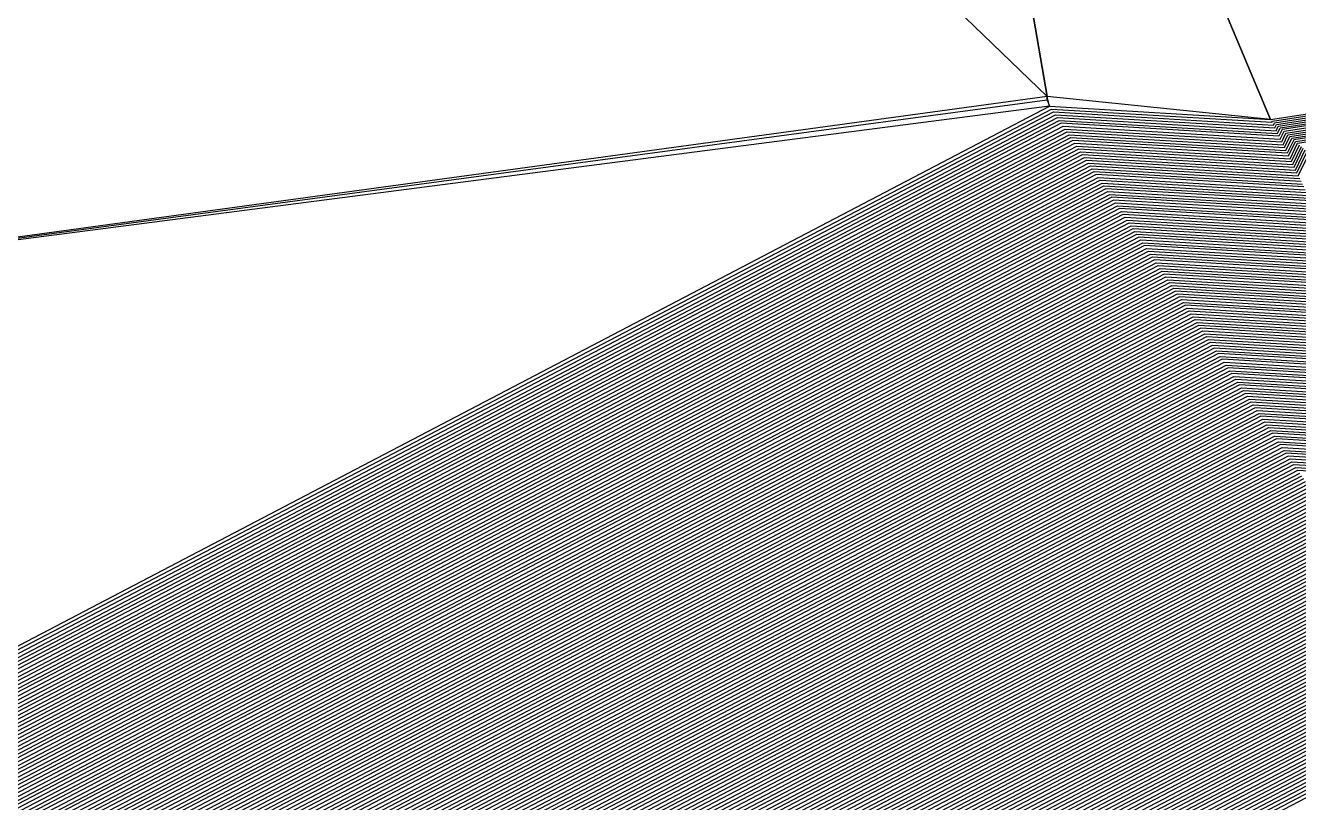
# Model space of a CAD drawing. Extents: x 7084 to 11035, y 13750 to 16729.
# Drawn here: x 8021.9 to 8401.7, y 15333.8 to 15565.7 of the extents above; entities that cross this region are included whole.
import ezdxf

# ---------------------------------------------------------------- set-up
doc = ezdxf.new("R2010")
doc.units = 0
doc.layers.add('Default', color=7, linetype='Continuous')

msp = doc.modelspace()

# ---------------------------------------------------------------- linework, layer by layer
at = {"layer": 'Default'}
for points in [[(8393.34, 15537.65), (8572.55, 15565.22), (8477.23, 15971.36), (8766.84, 15961.36), (8477.23, 15971.36), (8906.65, 16186.24)], [(8393.34, 15537.65), (8282.49, 15801.45), (8477.23, 15971.36), (8232.56, 16081.3)], [(7588.42, 14302.26), (8112.72, 14692.05), (7578.44, 14966.9), (7493.55, 14777), (8112.72, 14692.05), (7888.02, 15311.71), (8327.43, 15541.59), (7903, 15486.62), (8326.71, 15543.54), (8327.43, 15541.59), (8326.71, 15544.54), (7997.87, 15861.42)], [(7997.87, 15861.42), (7903, 15486.62), (7888.02, 15311.71), (8327.43, 15541.59), (7903, 15486.62)], [(8282.49, 15801.45), (8326.71, 15544.54), (7997.87, 15861.42)], [(8282.49, 15801.45), (8393.34, 15537.65), (8326.71, 15544.54), (7903, 15486.62), (7888.02, 15311.71), (7723.24, 15136.81), (7578.44, 14966.9), (7493.55, 14777)], [(8326.71, 15544.54), (8326.71, 15543.54), (8326.71, 15544.54), (7903, 15486.62), (8326.71, 15543.54), (8327.43, 15541.59), (8326.71, 15544.54), (8282.49, 15801.45), (8572.55, 15565.22)], [(8113.81, 14693.04), (7889.68, 15311.15), (7889.7, 15311.44), (8328.01, 15540.74), (8393.75, 15536.81), (8393.91, 15537.15), (8572.68, 15564.65)], [(8691.22, 14463.49), (8114.89, 14692.21), (8114.78, 14692.57), (8114.98, 14693.27), (8114.9, 14694.03), (7891.33, 15310.59), (7891.38, 15311.17), (8328.59, 15539.89), (8394.16, 15535.97), (8394.49, 15536.64), (8572.81, 15564.07)], [(7892.98, 15310.03), (7893.05, 15310.89), (8329.17, 15539.04), (8394.58, 15535.14), (8395.06, 15536.13), (8572.93, 15563.5)], [(8116.84, 14693.08), (8117.25, 14694.49), (8117.09, 14696), (7894.64, 15309.47), (7894.73, 15310.62), (8329.74, 15538.2), (8394.99, 15534.3), (8395.64, 15535.63), (8573.06, 15562.93)], [(8690.13, 14465.45), (8118.15, 14692.45), (8117.86, 14693.34), (8118.38, 14695.1), (8118.18, 14696.99), (7896.29, 15308.91), (7896.41, 15310.35), (8330.32, 15537.35), (8395.41, 15533.46), (8396.21, 15535.12), (8573.19, 15562.35)], [(8573.31, 15561.78), (8396.78, 15534.62), (8395.82, 15532.62), (8330.9, 15536.5), (7898.08, 15310.07), (7897.95, 15308.35), (8119.27, 14697.98), (8119.51, 14695.7), (8118.89, 14693.6), (8119.24, 14692.53), (8689.77, 14466.11)], [(8689.41, 14466.76), (8120.32, 14692.61), (8119.92, 14693.86), (8120.65, 14696.31), (8120.37, 14698.97), (7899.6, 15307.79), (7899.76, 15309.8), (8331.48, 15535.65), (8396.23, 15531.78), (8397.36, 15534.11), (8573.44, 15561.2)], [(8689.05, 14467.42), (8121.41, 14692.69), (8120.95, 14694.12), (8121.78, 14696.92), (8121.46, 14699.96), (7901.25, 15307.23), (7901.44, 15309.52), (8332.06, 15534.8), (8396.65, 15530.94), (8397.93, 15533.61), (8573.56, 15560.63)], [(8122.55, 14700.94), (7902.91, 15306.67), (7903.11, 15309.25), (8332.64, 15533.95), (8397.06, 15530.1), (8398.51, 15533.1), (8573.69, 15560.05)], [(8687.96, 14469.38), (8124.67, 14692.94), (8124.04, 14694.9), (8125.18, 14698.75), (8124.73, 14702.92), (7906.21, 15305.54), (7906.47, 15308.7), (8333.79, 15532.26), (8397.89, 15528.43), (8399.66, 15532.09), (8573.94, 15558.9)], [(8574.07, 15558.33), (8400.23, 15531.59), (8398.3, 15527.59), (8334.37, 15531.41), (7908.14, 15308.43), (7907.87, 15304.98), (8125.83, 14703.91), (8126.31, 14699.36), (8125.07, 14695.15), (8125.76, 14693.02), (8687.6, 14470.04)], [(8399.08, 15532.6), (8573.82, 15559.48)], [(8687.24, 14470.69), (8126.84, 14693.1), (8126.1, 14695.41), (8127.44, 14699.97), (8126.92, 14704.9), (7909.52, 15304.42), (7909.82, 15308.16), (8334.95, 15530.56), (8398.71, 15526.75), (8400.81, 15531.08), (8574.2, 15557.76)], [(8686.88, 14471.35), (8127.93, 14693.18), (8127.13, 14695.67), (8128.57, 14700.58), (8128.01, 14705.88), (7911.18, 15303.86), (7911.5, 15307.88), (8335.53, 15529.71), (8399.13, 15525.91), (8401.38, 15530.57), (8574.32, 15557.18)], [(8327.43, 15541.59), (8393.34, 15537.65), (8326.71, 15544.54)], [(8688.33, 14468.73), (8123.58, 14692.86), (8123.01, 14694.64), (8124.04, 14698.14), (8123.64, 14701.93), (7904.56, 15306.1), (7904.79, 15308.98), (8333.21, 15533.11), (8397.47, 15529.27), (8399.08, 15532.6)], [(8686.52, 14472), (8129.02, 14693.26), (8128.15, 14695.93), (8129.71, 14701.19), (8129.1, 14706.87), (7912.83, 15303.3), (7913.17, 15307.61), (8336.11, 15528.86), (8399.54, 15525.07)], [(8686.16, 14472.66), (8130.1, 14693.34), (8129.18, 14696.19), (8130.84, 14701.79), (8130.19, 14707.86), (7914.48, 15302.74), (7914.85, 15307.33), (8336.68, 15528.01), (8399.95, 15524.23), (8402.53, 15529.56)], [(8685.79, 14473.31), (8131.19, 14693.42), (8130.21, 14696.45), (8131.97, 14702.4), (8131.29, 14708.85), (7916.14, 15302.18), (7916.53, 15307.06), (8337.26, 15527.17), (8400.37, 15523.39), (8403.1, 15529.06)], [(8685.43, 14473.97), (8132.28, 14693.5), (8131.24, 14696.71), (8133.1, 14703.01), (8132.38, 14709.84), (7917.79, 15301.62), (7918.21, 15306.79), (8337.84, 15526.32), (8400.78, 15522.56), (8403.68, 15528.55)], [(8685.07, 14474.62), (8133.36, 14693.58), (8132.27, 14696.96), (8134.23, 14703.62), (8133.47, 14710.83), (7919.45, 15301.06), (7919.88, 15306.51), (8338.42, 15525.47), (8401.2, 15521.72), (8404.25, 15528.05)], [(8684.71, 14475.28), (8134.45, 14693.66), (8133.3, 14697.22), (8135.37, 14704.23), (8134.56, 14711.81), (7921.1, 15300.49), (7921.56, 15306.24), (8339, 15524.62), (8401.61, 15520.88), (8404.83, 15527.54)], [(8399.54, 15525.07), (8401.95, 15530.07)], [(8684.35, 14475.94), (8135.53, 14693.74), (8134.33, 14697.48), (8136.5, 14704.84), (8135.66, 14712.8), (7922.75, 15299.93), (7923.24, 15305.97), (8339.58, 15523.77), (8402.02, 15520.04)], [(8683.99, 14476.59), (8136.62, 14693.82), (8135.36, 14697.74), (8137.63, 14705.45), (8136.75, 14713.79), (7924.41, 15299.37), (7924.91, 15305.69), (8340.15, 15522.92), (8402.44, 15519.2)], [(8683.62, 14477.25), (8137.71, 14693.9), (8136.39, 14698), (8138.76, 14706.06), (8137.84, 14714.78), (7926.06, 15298.81), (7926.59, 15305.42), (8340.73, 15522.08), (8402.85, 15518.36)], [(8403.26, 15517.52), (8341.31, 15521.23), (7928.27, 15305.14), (7927.72, 15298.25), (8138.93, 14715.77), (8139.9, 14706.67), (8137.42, 14698.26), (8138.79, 14693.98), (8683.26, 14477.9)], [(8682.9, 14478.56), (8139.88, 14694.07), (8138.44, 14698.52), (8141.03, 14707.28), (8140.02, 14716.75), (7929.37, 15297.69), (7929.94, 15304.87), (8341.89, 15520.38), (8403.68, 15516.69)], [(8682.54, 14479.21), (8140.97, 14694.15), (8139.47, 14698.78), (8142.16, 14707.89), (8141.12, 14717.74), (7931.02, 15297.13), (7931.62, 15304.6), (8342.47, 15519.53), (8404.09, 15515.85)], [(8682.18, 14479.87), (8142.05, 14694.23), (8140.5, 14699.03), (8143.29, 14708.49), (8142.21, 14718.73), (7932.68, 15296.57), (7933.3, 15304.32), (8343.05, 15518.68), (8404.5, 15515.01)], [(8681.82, 14480.52), (8143.14, 14694.31), (8141.53, 14699.29), (8144.43, 14709.1), (8143.3, 14719.72), (7934.33, 15296.01), (7934.97, 15304.05), (8343.63, 15517.83), (8404.92, 15514.17)], [(8405.33, 15513.33), (8344.2, 15516.98), (7936.65, 15303.77), (7935.98, 15295.45), (8144.39, 14720.71), (8145.56, 14709.71), (8142.56, 14699.55), (8144.23, 14694.39)], [(8681.09, 14481.83), (8145.31, 14694.47), (8143.59, 14699.81), (8146.69, 14710.32), (8145.48, 14721.7), (7937.64, 15294.88), (7938.33, 15303.5), (8344.78, 15516.14), (8405.74, 15512.49)], [(8680.73, 14482.49), (8146.4, 14694.55), (8144.62, 14700.07), (8147.82, 14710.93), (8146.58, 14722.68), (7939.29, 15294.32), (7940, 15303.23), (8345.36, 15515.29), (8406.16, 15511.65)], [(8406.57, 15510.81), (8345.94, 15514.44), (7941.68, 15302.95), (7940.95, 15293.76), (8147.67, 14723.67), (8148.96, 14711.54), (8145.65, 14700.33), (8147.48, 14694.63), (8680.37, 14483.14)], [(8406.99, 15509.98), (8346.52, 15513.59), (7943.36, 15302.68), (7942.6, 15293.2), (8148.76, 14724.66), (8150.09, 14712.15), (8146.68, 14700.59), (8148.57, 14694.71), (8680.01, 14483.8)], [(8679.65, 14484.45), (8149.66, 14694.79), (8147.7, 14700.84), (8151.22, 14712.76), (8149.85, 14725.65), (7944.25, 15292.64), (7945.04, 15302.41), (8347.1, 15512.74), (8407.4, 15509.14)], [(8679.28, 14485.11), (8150.74, 14694.87), (8148.73, 14701.1), (8152.35, 14713.37), (8150.95, 14726.64), (7945.91, 15292.08), (7946.71, 15302.13), (8347.67, 15511.89), (8407.81, 15508.3)], [(8408.23, 15507.46), (8348.25, 15511.04), (7948.39, 15301.86), (7947.56, 15291.52), (8152.04, 14727.62), (8153.48, 14713.98), (8149.76, 14701.36), (8151.83, 14694.95), (8678.92, 14485.76)], [(8153.13, 14728.61), (7949.22, 15290.96), (7950.07, 15301.58), (8348.83, 15510.2), (8408.64, 15506.62)], [(8678.2, 14487.08), (8154, 14695.11), (8151.82, 14701.88), (8155.75, 14715.19), (8154.22, 14729.6), (7950.87, 15290.4), (7951.74, 15301.31), (8349.41, 15509.35), (8409.05, 15505.78)], [(8677.84, 14487.73), (8155.09, 14695.19), (8152.85, 14702.14), (8156.88, 14715.8), (8155.31, 14730.59), (7952.52, 15289.84), (7953.42, 15301.04), (8349.99, 15508.5), (8409.47, 15504.94)], [(8677.48, 14488.39), (8156.18, 14695.27), (8153.88, 14702.4), (8158.01, 14716.41), (8156.41, 14731.58), (7954.18, 15289.27), (7955.1, 15300.76), (8350.57, 15507.65), (8409.88, 15504.11)], [(8677.11, 14489.04), (8157.26, 14695.35), (8154.91, 14702.66), (8159.15, 14717.02), (8157.5, 14732.56), (7955.83, 15288.71), (7956.77, 15300.49), (8351.14, 15506.8), (8410.29, 15503.27)], [(8160.28, 14717.63), (8158.59, 14733.55), (7957.49, 15288.15), (7958.45, 15300.22), (8351.72, 15505.95), (8410.71, 15502.43)], [(8676.39, 14490.35), (8159.44, 14695.52), (8156.97, 14703.17), (8161.41, 14718.24), (8159.68, 14734.54), (7959.14, 15287.59), (7960.13, 15299.94), (8352.3, 15505.11), (8411.12, 15501.59)], [(8676.03, 14491.01), (8160.52, 14695.6), (8157.99, 14703.43), (8162.54, 14718.85), (8160.77, 14735.53), (7960.79, 15287.03), (7961.8, 15299.67), (8352.88, 15504.26), (8411.53, 15500.75)], [(8675.67, 14491.66), (8161.61, 14695.68), (8159.02, 14703.69), (8163.68, 14719.46), (8161.87, 14736.52), (7962.45, 15286.47), (7963.48, 15299.39), (8353.46, 15503.41), (8411.95, 15499.91)], [(8412.36, 15499.07), (8354.04, 15502.56), (7965.16, 15299.12), (7964.1, 15285.91), (8162.96, 14737.51), (8164.81, 14720.07), (8160.05, 14703.95), (8162.69, 14695.76), (8675.31, 14492.32)], [(8674.94, 14492.97), (8163.78, 14695.84), (8161.08, 14704.21), (8165.94, 14720.68), (8164.05, 14738.49), (7965.75, 15285.35), (7966.83, 15298.85), (8354.61, 15501.71), (8412.78, 15498.24)], [(8674.58, 14493.63), (8164.87, 14695.92), (8162.11, 14704.47), (8167.07, 14721.28), (8165.14, 14739.48), (7967.41, 15284.79), (7968.51, 15298.57), (8355.19, 15500.86), (8413.19, 15497.4)], [(8413.6, 15496.56), (8355.77, 15500.01), (7970.19, 15298.3), (7969.06, 15284.23), (8166.24, 14740.47), (8168.21, 14721.89), (8163.14, 14704.72), (8165.95, 14696), (8674.22, 14494.28)], [(8673.86, 14494.94), (8167.04, 14696.08), (8164.17, 14704.98), (8169.34, 14722.5), (8167.33, 14741.46), (7970.72, 15283.66), (7971.87, 15298.02), (8356.35, 15499.17), (8414.02, 15495.72)], [(8673.5, 14495.59), (8168.13, 14696.16), (8165.2, 14705.24), (8170.47, 14723.11), (8168.42, 14742.45), (7972.37, 15283.1), (7973.54, 15297.75), (8356.93, 15498.32), (8414.43, 15494.88)], [(8673.14, 14496.25), (8169.21, 14696.24), (8166.23, 14705.5), (8171.6, 14723.72), (8169.51, 14743.43), (7974.02, 15282.54), (7975.22, 15297.48), (8357.51, 15497.47), (8414.84, 15494.04)], [(8672.77, 14496.9), (8170.3, 14696.32), (8167.25, 14705.76), (8172.73, 14724.33), (8170.6, 14744.42), (7975.68, 15281.98), (7976.9, 15297.2), (8358.08, 15496.62), (8415.26, 15493.2)], [(8415.67, 15492.36), (8358.66, 15495.77), (7978.57, 15296.93), (7977.33, 15281.42), (8171.7, 14745.41), (8173.87, 14724.94), (8168.28, 14706.02), (8171.39, 14696.4), (8672.41, 14497.56)], [(8672.05, 14498.22), (8172.47, 14696.48), (8169.31, 14706.28), (8175, 14725.55), (8172.79, 14746.4), (7978.99, 15280.86), (7980.25, 15296.66), (8359.24, 15494.92), (8416.08, 15491.53)], [(7980.64, 15280.3), (7981.93, 15296.38), (8359.82, 15494.08), (8416.5, 15490.69)], [(8671.33, 14499.53), (8174.64, 14696.64), (8171.37, 14706.79), (8177.26, 14726.77), (8174.97, 14748.38), (7982.29, 15279.74), (7983.6, 15296.11), (8360.4, 15493.23), (8416.91, 15489.85)], [(8670.97, 14500.18), (8175.73, 14696.72), (8172.4, 14707.05), (8178.4, 14727.38), (8176.06, 14749.36), (7983.95, 15279.18), (7985.28, 15295.83), (8360.98, 15492.38), (8417.33, 15489.01)], [(8417.74, 15488.17), (8361.55, 15491.53), (7986.96, 15295.56), (7985.6, 15278.62), (8177.16, 14750.35), (8179.53, 14727.98), (8173.43, 14707.31), (8176.82, 14696.81), (8670.6, 14500.84)], [(8670.24, 14501.49), (8177.9, 14696.89), (8174.46, 14707.57), (8180.66, 14728.59), (8178.25, 14751.34), (7987.26, 15278.05), (7988.63, 15295.29), (8362.13, 15490.68), (8418.15, 15487.33)], [(8669.88, 14502.15), (8178.99, 14696.97), (8175.49, 14707.83), (8181.79, 14729.2), (8179.34, 14752.33), (7988.91, 15277.49), (7990.31, 15295.01), (8362.71, 15489.83), (8418.57, 15486.49)], [(8669.52, 14502.8), (8180.08, 14697.05), (8176.52, 14708.09), (8182.93, 14729.81), (8180.43, 14753.32), (7990.56, 15276.93), (7991.99, 15294.74), (8363.29, 15488.98), (8418.98, 15485.66)], [(8669.16, 14503.46), (8181.16, 14697.13), (8177.54, 14708.35), (8184.06, 14730.42), (8181.53, 14754.3), (7992.22, 15276.37), (7993.66, 15294.47), (8363.87, 15488.14), (8419.39, 15484.82)], [(8668.8, 14504.11), (8182.25, 14697.21), (8178.57, 14708.6), (8185.19, 14731.03), (8182.62, 14755.29), (7993.87, 15275.81), (7995.34, 15294.19), (8364.45, 15487.29)], [(8420.22, 15483.14), (8365.02, 15486.44), (7997.02, 15293.92), (7995.52, 15275.25), (8183.71, 14756.28), (8186.32, 14731.64), (8179.6, 14708.86), (8183.34, 14697.29), (8668.43, 14504.77)], [(8364.45, 15487.29), (8419.81, 15483.98)], [(8668.07, 14505.42), (8184.42, 14697.37), (8180.63, 14709.12), (8187.46, 14732.25), (8184.8, 14757.27), (7997.18, 15274.69), (7998.7, 15293.64), (8365.6, 15485.59), (8420.63, 15482.3)], [(8421.05, 15481.46), (8366.18, 15484.74), (8000.37, 15293.37), (7998.83, 15274.13), (8185.89, 14758.26), (8188.59, 14732.86), (8181.66, 14709.38), (8185.51, 14697.45), (8667.71, 14506.08)], [(8667.35, 14506.73), (8186.6, 14697.53), (8182.69, 14709.64), (8189.72, 14733.47), (8186.99, 14759.25), (8000.49, 15273.57), (8002.05, 15293.1), (8366.76, 15483.89), (8421.46, 15480.62)], [(8666.99, 14507.39), (8187.68, 14697.61), (8183.72, 14709.9), (8190.85, 14734.07), (8188.08, 14760.23), (8002.14, 15273.01), (8003.73, 15292.82), (8367.34, 15483.04), (8421.87, 15479.79)], [(8422.29, 15478.95), (8367.92, 15482.2), (8005.4, 15292.55), (8003.79, 15272.44), (8189.17, 14761.22), (8191.98, 14734.68), (8184.75, 14710.16), (8188.77, 14697.69), (8666.63, 14508.04)], [(8666.26, 14508.7), (8189.85, 14697.77), (8185.78, 14710.42), (8193.12, 14735.29), (8190.26, 14762.21), (8005.45, 15271.88), (8007.08, 15292.28), (8368.49, 15481.35)], [(8007.1, 15271.32), (8008.76, 15292), (8369.07, 15480.5), (8423.12, 15477.27)], [(8665.54, 14510.01), (8192.03, 14697.93), (8187.83, 14710.93), (8195.38, 14736.51), (8192.45, 14764.19), (8008.76, 15270.76), (8010.43, 15291.73), (8369.65, 15479.65), (8423.53, 15476.43)], [(8665.18, 14510.67), (8193.11, 14698.01), (8188.86, 14711.19), (8196.51, 14737.12), (8193.54, 14765.17), (8010.41, 15270.2), (8012.11, 15291.45), (8370.23, 15478.8), (8423.94, 15475.59)], [(8368.49, 15481.35), (8422.7, 15478.11)], [(8194.63, 14766.16), (8012.06, 15269.64), (8013.79, 15291.18), (8370.81, 15477.95), (8424.36, 15474.75)], [(8664.46, 14511.98), (8195.29, 14698.18), (8190.92, 14711.71), (8198.78, 14738.34), (8195.72, 14767.15), (8013.72, 15269.08), (8015.46, 15290.91), (8371.39, 15477.11), (8424.77, 15473.91)], [(8015.37, 15268.52), (8017.14, 15290.63), (8371.96, 15476.26), (8425.18, 15473.08)], [(8425.6, 15472.24), (8372.54, 15475.41), (8018.82, 15290.36), (8017.03, 15267.96), (8197.91, 14769.13), (8201.04, 14739.56), (8192.98, 14712.23), (8197.46, 14698.34), (8663.73, 14513.29)], [(8663.37, 14513.94), (8198.55, 14698.42), (8194.01, 14712.48), (8202.18, 14740.17), (8199, 14770.11), (8018.68, 15267.4), (8020.49, 15290.08), (8373.12, 15474.56), (8426.01, 15471.4)], [(8663.01, 14514.6), (8199.63, 14698.5), (8195.04, 14712.74), (8203.31, 14740.77), (8200.09, 14771.1), (8020.33, 15266.83), (8022.17, 15289.81), (8373.7, 15473.71), (8426.42, 15470.56)], [(8662.65, 14515.25), (8200.72, 14698.58), (8196.07, 14713), (8204.44, 14741.38), (8201.18, 14772.09), (8021.99, 15266.27), (8023.85, 15289.54), (8374.28, 15472.86), (8426.84, 15469.72)], [(8662.29, 14515.91), (8201.8, 14698.66), (8197.09, 14713.26), (8205.57, 14741.99), (8202.28, 14773.08), (8023.64, 15265.71), (8025.52, 15289.26), (8374.86, 15472.01), (8427.25, 15468.88)], [(8661.92, 14516.56), (8202.89, 14698.74), (8198.12, 14713.52), (8206.71, 14742.6), (8203.37, 14774.07), (8025.29, 15265.15), (8027.2, 15288.99), (8375.43, 15471.17), (8427.66, 15468.04)], [(8199.15, 14713.78), (8207.84, 14743.21), (8204.46, 14775.06), (8026.95, 15264.59), (8028.88, 15288.72), (8376.01, 15470.32), (8428.08, 15467.21)], [(8661.2, 14517.87), (8205.06, 14698.9), (8200.18, 14714.04), (8208.97, 14743.82), (8205.55, 14776.04), (8028.6, 15264.03), (8030.56, 15288.44), (8376.59, 15469.47), (8428.49, 15466.37)], [(8660.84, 14518.53), (8206.15, 14698.98), (8201.21, 14714.29), (8210.1, 14744.43), (8206.64, 14777.03), (8030.26, 15263.47), (8032.23, 15288.17), (8377.17, 15468.62), (8428.91, 15465.53)], [(8429.32, 15464.69), (8377.75, 15467.77), (8033.91, 15287.89), (8031.91, 15262.91), (8207.74, 14778.02), (8211.23, 14745.04), (8202.24, 14714.55), (8207.24, 14699.06)], [(8660.12, 14519.84), (8208.32, 14699.14), (8203.27, 14714.81), (8212.37, 14745.65), (8208.83, 14779.01), (8033.56, 15262.35), (8035.59, 15287.62), (8378.33, 15466.92), (8429.73, 15463.85)], [(8430.15, 15463.01), (8378.9, 15466.08), (8037.26, 15287.35), (8035.22, 15261.79), (8209.92, 14780), (8213.5, 14746.26), (8204.3, 14715.07), (8209.41, 14699.22), (8659.75, 14520.49)], [(8659.39, 14521.15), (8210.5, 14699.3), (8205.33, 14715.33), (8214.63, 14746.86), (8211.01, 14780.98), (8036.87, 15261.22), (8038.94, 15287.07), (8379.48, 15465.23), (8430.56, 15462.17)], [(8659.03, 14521.81), (8211.58, 14699.38), (8206.36, 14715.59), (8215.76, 14747.47), (8212.11, 14781.97), (8038.53, 15260.66), (8040.62, 15286.8), (8380.06, 15464.38), (8430.97, 15461.34)], [(8431.39, 15460.5), (8380.64, 15463.53), (8042.29, 15286.53), (8040.18, 15260.1), (8213.2, 14782.96), (8216.9, 14748.08), (8207.38, 14715.85), (8212.67, 14699.46), (8658.67, 14522.46)], [(8658.31, 14523.12), (8213.76, 14699.55), (8208.41, 14716.11), (8218.03, 14748.69), (8214.29, 14783.95), (8041.83, 15259.54), (8043.97, 15286.25), (8381.22, 15462.68), (8431.8, 15459.66)], [(8432.21, 15458.82), (8381.8, 15461.83), (8045.65, 15285.98), (8043.49, 15258.98), (8215.38, 14784.94), (8219.16, 14749.3), (8209.44, 14716.36), (8214.84, 14699.63)], [(8657.58, 14524.43), (8215.93, 14699.71), (8210.47, 14716.62), (8220.29, 14749.91), (8216.47, 14785.93), (8045.14, 15258.42), (8047.32, 15285.7), (8382.37, 15460.98), (8432.63, 15457.98)], [(8657.22, 14525.08), (8217.01, 14699.79), (8211.5, 14716.88), (8221.43, 14750.52), (8217.57, 14786.91), (8046.8, 15257.86), (8049, 15285.43), (8382.95, 15460.14), (8433.04, 15457.14)], [(8656.86, 14525.74), (8218.1, 14699.87), (8212.53, 14717.14), (8222.56, 14751.13), (8218.66, 14787.9), (8048.45, 15257.3), (8050.68, 15285.16), (8383.53, 15459.29), (8433.45, 15456.3)], [(8433.87, 15455.46), (8384.11, 15458.44), (8052.35, 15284.88), (8050.1, 15256.74), (8219.75, 14788.89), (8223.69, 14751.74), (8213.56, 14717.4), (8219.19, 14699.95), (8656.5, 14526.39)], [(8656.14, 14527.05), (8220.27, 14700.03), (8214.59, 14717.66), (8224.82, 14752.35), (8220.84, 14789.88), (8051.76, 15256.18), (8054.03, 15284.61), (8384.69, 15457.59), (8434.28, 15454.63)], [(8655.78, 14527.7), (8221.36, 14700.11), (8215.62, 14717.92), (8225.96, 14752.96), (8221.93, 14790.87), (8053.41, 15255.61), (8055.71, 15284.34), (8385.27, 15456.74), (8434.7, 15453.79)], [(8435.11, 15452.95), (8385.84, 15455.89), (8057.39, 15284.06), (8055.06, 15255.05), (8223.03, 14791.85), (8227.09, 14753.56), (8216.64, 14718.17), (8222.45, 14700.19), (8655.41, 14528.36)], [(8228.22, 14754.17), (8224.12, 14792.84), (8056.72, 15254.49), (8059.06, 15283.79), (8386.42, 15455.04), (8435.52, 15452.11)], [(8654.69, 14529.67), (8224.62, 14700.35), (8218.7, 14718.69), (8229.35, 14754.78), (8225.21, 14793.83), (8058.37, 15253.93), (8060.74, 15283.51), (8387, 15454.2), (8435.94, 15451.27)], [(8654.33, 14530.32), (8225.71, 14700.43), (8219.73, 14718.95), (8230.48, 14755.39), (8226.3, 14794.82), (8060.03, 15253.37), (8062.42, 15283.24), (8387.58, 15453.35), (8436.35, 15450.43)], [(8653.97, 14530.98), (8226.79, 14700.51), (8220.76, 14719.21), (8231.62, 14756), (8227.4, 14795.81), (8061.68, 15252.81), (8064.09, 15282.97), (8388.16, 15452.5), (8436.76, 15449.59)], [(8437.18, 15448.76), (8388.74, 15451.65), (8065.77, 15282.69), (8063.33, 15252.25), (8228.49, 14796.8), (8232.75, 14756.61), (8221.79, 14719.47), (8227.88, 14700.59), (8653.61, 14531.63)], [(8653.24, 14532.29), (8228.96, 14700.67), (8222.82, 14719.73), (8233.88, 14757.22), (8229.58, 14797.78), (8064.99, 15251.69), (8067.45, 15282.42), (8389.31, 15450.8), (8437.59, 15447.92)], [(8652.88, 14532.95), (8230.05, 14700.75), (8223.85, 14719.99), (8235.01, 14757.83), (8230.67, 14798.77), (8066.64, 15251.13), (8069.12, 15282.14), (8389.89, 15449.95), (8438, 15447.08)], [(8438.42, 15446.24), (8390.47, 15449.11), (8070.8, 15281.87), (8068.3, 15250.57), (8231.76, 14799.76), (8236.15, 14758.44), (8224.88, 14720.24), (8231.14, 14700.83)], [(8069.95, 15250), (8072.48, 15281.6), (8391.05, 15448.26), (8438.83, 15445.4)], [(8651.8, 14534.91), (8233.31, 14701), (8226.93, 14720.76), (8238.41, 14759.65), (8233.95, 14801.74), (8071.6, 15249.44), (8074.15, 15281.32), (8391.63, 15447.41), (8439.24, 15444.56)], [(8651.44, 14535.57), (8234.4, 14701.08), (8227.96, 14721.02), (8239.54, 14760.26), (8235.04, 14802.72), (8073.26, 15248.88), (8075.83, 15281.05), (8392.21, 15446.56), (8439.66, 15443.72)], [(8651.07, 14536.22), (8235.48, 14701.16), (8228.99, 14721.28), (8240.68, 14760.87), (8236.13, 14803.71), (8074.91, 15248.32), (8077.51, 15280.78), (8392.78, 15445.71), (8440.07, 15442.89)], [(8650.71, 14536.88), (8236.57, 14701.24), (8230.02, 14721.54), (8241.81, 14761.48), (8237.22, 14804.7), (8076.57, 15247.76), (8079.18, 15280.5), (8393.36, 15444.86), (8440.49, 15442.05)], [(8440.9, 15441.21), (8393.94, 15444.01), (8080.86, 15280.23), (8078.22, 15247.2), (8238.32, 14805.69), (8242.94, 14762.09), (8231.05, 14721.8), (8237.66, 14701.32), (8650.35, 14537.53)], [(8649.99, 14538.19), (8238.74, 14701.4), (8232.08, 14722.05), (8244.07, 14762.7), (8239.41, 14806.68), (8079.87, 15246.64), (8082.54, 15279.95), (8394.52, 15443.17), (8441.31, 15440.37)], [(8441.73, 15439.53), (8395.1, 15442.32), (8084.22, 15279.68), (8081.53, 15246.08), (8240.5, 14807.66), (8245.21, 14763.31), (8233.11, 14722.31), (8239.83, 14701.48), (8649.63, 14538.84)], [(8649.27, 14539.5), (8240.92, 14701.56), (8234.14, 14722.57), (8246.34, 14763.92), (8241.59, 14808.65), (8083.18, 15245.52), (8085.89, 15279.41), (8395.68, 15441.47), (8442.14, 15438.69)], [(8396.25, 15440.62), (8087.57, 15279.13), (8084.83, 15244.96), (8242.69, 14809.64), (8247.47, 14764.53), (8235.17, 14722.83), (8242, 14701.64), (8648.9, 14540.15)], [(8442.55, 15437.85), (8396.25, 15440.62)], [(8648.54, 14540.81), (8243.09, 14701.72), (8236.19, 14723.09), (8248.6, 14765.14), (8243.78, 14810.63), (8086.49, 15244.39), (8089.25, 15278.86), (8396.83, 15439.77), (8442.97, 15437.01)], [(8244.87, 14811.62), (8088.14, 15243.83), (8090.92, 15278.59), (8397.41, 15438.92), (8443.38, 15436.18)], [(8443.79, 15435.34), (8397.99, 15438.08), (8092.6, 15278.31), (8089.8, 15243.27), (8245.96, 14812.61), (8250.87, 14766.35), (8238.25, 14723.61), (8245.26, 14701.88), (8647.82, 14542.12)], [(8444.21, 15434.5), (8398.57, 15437.23), (8094.28, 15278.04), (8091.45, 15242.71), (8247.05, 14813.59), (8252, 14766.96), (8239.28, 14723.87), (8246.35, 14701.96), (8647.46, 14542.77)], [(8647.1, 14543.43), (8247.43, 14702.04), (8240.31, 14724.12), (8253.13, 14767.57), (8248.15, 14814.58), (8093.1, 15242.15), (8095.95, 15277.76), (8399.15, 15436.38), (8444.62, 15433.66)], [(8646.73, 14544.08), (8248.52, 14702.12), (8241.34, 14724.38), (8254.26, 14768.18), (8249.24, 14815.57), (8094.76, 15241.59), (8097.63, 15277.49), (8399.72, 15435.53), (8445.03, 15432.82)], [(8646.37, 14544.74), (8249.61, 14702.2), (8242.37, 14724.64), (8255.4, 14768.79), (8250.33, 14816.56), (8096.41, 15241.03), (8099.31, 15277.22), (8400.3, 15434.68), (8445.45, 15431.98)], [(8646.01, 14545.4), (8250.69, 14702.29), (8243.4, 14724.9), (8256.53, 14769.4), (8251.42, 14817.55), (8098.07, 15240.47), (8100.98, 15276.94), (8400.88, 15433.83), (8445.86, 15431.14)], [(8645.65, 14546.05), (8251.78, 14702.37), (8244.43, 14725.16), (8257.66, 14770.01), (8252.51, 14818.53), (8099.72, 15239.91), (8102.66, 15276.67), (8401.46, 15432.98), (8446.28, 15430.31)], [(8101.37, 15239.35), (8104.34, 15276.4), (8402.04, 15432.14)], [(8644.93, 14547.36), (8253.95, 14702.53), (8246.48, 14725.68), (8259.93, 14771.23), (8254.7, 14820.51), (8103.03, 15238.78), (8106.01, 15276.12), (8402.62, 15431.29)], [(8403.19, 15430.44), (8107.69, 15275.85), (8104.68, 15238.22), (8255.79, 14821.5), (8261.06, 14771.84), (8247.51, 14725.93), (8255.04, 14702.61), (8644.56, 14548.02)], [(8256.88, 14822.49), (8106.34, 15237.66), (8109.37, 15275.57), (8403.77, 15429.59)], [(8404.35, 15428.74), (8111.04, 15275.3), (8107.99, 15237.1), (8257.98, 14823.48), (8263.32, 14773.05), (8249.57, 14726.45)], [(8643.48, 14549.98), (8258.3, 14702.85), (8250.6, 14726.71), (8264.46, 14773.66), (8259.07, 14824.46), (8109.64, 15236.54), (8112.72, 15275.03), (8404.93, 15427.89)], [(8405.51, 15427.04), (8114.4, 15274.75), (8111.3, 15235.98), (8260.16, 14825.45), (8265.59, 14774.27), (8251.63, 14726.97), (8259.38, 14702.93), (8643.12, 14550.64)], [(8642.76, 14551.29), (8260.47, 14703.01), (8252.66, 14727.23), (8266.72, 14774.88), (8261.25, 14826.44), (8112.95, 15235.42), (8116.08, 15274.48), (8406.09, 15426.2)], [(8406.66, 15425.35), (8117.75, 15274.2), (8114.6, 15234.86), (8262.34, 14827.43), (8267.85, 14775.49), (8253.69, 14727.49), (8261.56, 14703.09), (8642.39, 14551.95)], [(8642.03, 14552.6), (8262.64, 14703.17), (8254.72, 14727.75), (8268.98, 14776.1), (8263.44, 14828.42), (8116.26, 15234.3), (8119.43, 15273.93), (8407.24, 15424.5)], [(8264.53, 14829.4), (8117.91, 15233.74), (8121.11, 15273.66), (8407.82, 15423.65)], [(8641.31, 14553.91), (8264.82, 14703.33), (8256.77, 14728.26), (8271.25, 14777.32), (8265.62, 14830.39), (8119.57, 15233.17), (8122.78, 15273.38), (8408.4, 15422.8)], [(8272.38, 14777.93), (8266.71, 14831.38), (8121.22, 15232.61), (8124.46, 15273.11), (8408.98, 15421.95)], [(8640.59, 14555.22), (8266.99, 14703.49), (8258.83, 14728.78), (8273.51, 14778.54), (8267.8, 14832.37), (8122.87, 15232.05), (8126.14, 15272.84), (8409.56, 15421.11)], [(8640.22, 14555.88), (8268.08, 14703.57), (8259.86, 14729.04), (8274.65, 14779.14), (8268.9, 14833.36), (8124.53, 15231.49), (8127.81, 15272.56), (8410.13, 15420.26)], [(8269.99, 14834.35), (8126.18, 15230.93), (8129.49, 15272.29), (8410.71, 15419.41)], [(8411.29, 15418.56), (8131.17, 15272.01), (8127.84, 15230.37), (8271.08, 14835.33), (8276.91, 14780.36), (8261.92, 14729.56), (8270.25, 14703.74), (8639.5, 14557.19)], [(8411.87, 15417.71), (8132.84, 15271.74), (8129.49, 15229.81), (8272.17, 14836.32), (8278.04, 14780.97), (8262.95, 14729.81), (8271.33, 14703.82), (8639.14, 14557.85)], [(8638.78, 14558.5), (8272.42, 14703.9), (8263.98, 14730.07), (8279.18, 14781.58), (8273.27, 14837.31), (8131.14, 15229.25), (8134.52, 15271.47), (8412.45, 15416.86)], [(8638.42, 14559.16), (8273.51, 14703.98), (8265.01, 14730.33), (8280.31, 14782.19), (8274.36, 14838.3), (8132.8, 15228.69), (8136.2, 15271.19), (8413.03, 15416.01)], [(8413.6, 15415.17), (8137.87, 15270.92), (8134.45, 15228.13), (8275.45, 14839.29), (8281.44, 14782.8), (8266.03, 14730.59), (8274.59, 14704.06), (8638.05, 14559.81)], [(8637.69, 14560.47), (8275.68, 14704.14), (8267.06, 14730.85), (8282.57, 14783.41), (8276.54, 14840.27), (8136.11, 15227.56), (8139.55, 15270.65), (8414.18, 15414.32)], [(8414.76, 15413.47), (8141.23, 15270.37), (8137.76, 15227), (8277.63, 14841.26), (8283.71, 14784.02), (8268.09, 14731.11), (8276.77, 14704.22), (8637.33, 14561.12)], [(8415.34, 15412.62), (8142.91, 15270.1), (8139.41, 15226.44), (8278.73, 14842.25), (8284.84, 14784.63), (8269.12, 14731.37), (8277.85, 14704.3)], [(8636.61, 14562.43), (8278.94, 14704.38), (8270.15, 14731.63), (8285.97, 14785.23), (8279.82, 14843.24), (8141.07, 15225.88), (8144.58, 15269.82), (8415.92, 15411.77)], [(8416.5, 15410.92), (8146.26, 15269.55), (8142.72, 15225.32), (8280.91, 14844.23), (8287.1, 14785.84), (8271.18, 14731.88), (8280.03, 14704.46), (8636.25, 14563.09)], [(8635.89, 14563.74), (8281.11, 14704.54), (8272.21, 14732.14), (8288.23, 14786.45), (8282, 14845.22), (8144.37, 15224.76), (8147.94, 15269.28), (8417.07, 15410.08)], [(8635.52, 14564.4), (8282.2, 14704.62), (8273.24, 14732.4), (8289.37, 14787.06), (8283.09, 14846.2), (8146.03, 15224.2), (8149.61, 15269), (8417.65, 15409.23)], [(8290.5, 14787.67), (8284.19, 14847.19), (8147.68, 15223.64), (8151.29, 15268.73), (8418.23, 15408.38)], [(8634.8, 14565.71), (8284.37, 14704.78), (8275.3, 14732.92), (8291.63, 14788.28), (8285.28, 14848.18), (8149.34, 15223.08), (8152.97, 15268.45), (8418.81, 15407.53)], [(8286.37, 14849.17), (8150.99, 15222.52), (8154.64, 15268.18), (8419.39, 15406.68)], [(8634.08, 14567.02), (8286.54, 14704.95), (8277.35, 14733.44), (8293.9, 14789.5), (8287.46, 14850.16), (8152.64, 15221.95), (8156.32, 15267.91), (8419.97, 15405.83)], [(8420.54, 15404.98), (8158, 15267.63), (8154.3, 15221.39), (8288.56, 14851.14), (8295.03, 14790.11), (8278.38, 14733.69), (8287.63, 14705.03), (8633.72, 14567.68)], [(8421.12, 15404.14), (8159.67, 15267.36), (8155.95, 15220.83), (8289.65, 14852.13), (8296.16, 14790.72), (8279.41, 14733.95), (8288.72, 14705.11)], [(8632.99, 14568.99), (8289.8, 14705.19), (8280.44, 14734.21), (8297.29, 14791.33), (8290.74, 14853.12), (8157.61, 15220.27), (8161.35, 15267.09), (8421.7, 15403.29)], [(8632.63, 14569.64), (8290.89, 14705.27), (8281.47, 14734.47), (8298.43, 14791.93), (8291.83, 14854.11), (8159.26, 15219.71), (8163.03, 15266.81), (8422.28, 15402.44)], [(8422.86, 15401.59), (8164.7, 15266.54), (8160.91, 15219.15), (8292.92, 14855.1), (8299.56, 14792.54), (8282.5, 14734.73), (8291.98, 14705.35), (8632.27, 14570.3)], [(8631.91, 14570.95), (8293.06, 14705.43), (8283.53, 14734.99), (8300.69, 14793.15), (8294.02, 14856.08), (8162.57, 15218.59), (8166.38, 15266.26), (8423.44, 15400.74)], [(8631.55, 14571.61), (8294.15, 14705.51), (8284.56, 14735.25), (8301.82, 14793.76), (8295.11, 14857.07), (8164.22, 15218.03), (8168.06, 15265.99), (8424.01, 15399.89)], [(8631.18, 14572.26), (8295.24, 14705.59), (8285.58, 14735.51), (8302.96, 14794.37), (8296.2, 14858.06), (8165.88, 15217.47), (8169.74, 15265.72), (8424.59, 15399.04)], [(8630.82, 14572.92), (8296.32, 14705.67), (8286.61, 14735.76), (8304.09, 14794.98), (8297.29, 14859.05), (8167.53, 15216.91), (8171.41, 15265.44), (8425.17, 15398.2)], [(8630.46, 14573.57), (8297.41, 14705.75), (8287.64, 14736.02), (8305.22, 14795.59), (8298.38, 14860.04), (8169.18, 15216.34), (8173.09, 15265.17), (8425.75, 15397.35)], [(8630.1, 14574.23), (8298.49, 14705.83), (8288.67, 14736.28), (8306.35, 14796.2), (8299.48, 14861.03), (8170.84, 15215.78), (8174.77, 15264.9), (8426.33, 15396.5)], [(8426.91, 15395.65), (8176.44, 15264.62), (8172.49, 15215.22), (8300.57, 14862.01), (8307.48, 14796.81), (8289.7, 14736.54), (8299.58, 14705.91)], [(8174.14, 15214.66), (8178.12, 15264.35), (8427.48, 15394.8)], [(8629.01, 14576.19), (8301.75, 14706.07), (8291.76, 14737.06), (8309.75, 14798.02), (8302.75, 14863.99), (8175.8, 15214.1), (8179.8, 15264.07), (8428.06, 15393.95)], [(8628.65, 14576.85), (8302.84, 14706.15), (8292.79, 14737.32), (8310.88, 14798.63), (8303.85, 14864.98), (8177.45, 15213.54), (8181.47, 15263.8), (8428.64, 15393.11)], [(8429.22, 15392.26), (8183.15, 15263.53), (8179.11, 15212.98), (8304.94, 14865.97), (8312.01, 14799.24), (8293.82, 14737.57), (8303.93, 14706.23)], [(8429.8, 15391.41), (8184.83, 15263.25), (8180.76, 15212.42), (8306.03, 14866.95), (8313.15, 14799.85), (8294.85, 14737.83), (8305.01, 14706.32), (8627.93, 14578.16)], [(8627.57, 14578.81), (8306.1, 14706.4), (8295.87, 14738.09), (8314.28, 14800.46), (8307.12, 14867.94), (8182.41, 15211.86), (8186.5, 15262.98), (8430.38, 15390.56)], [(8627.21, 14579.47), (8307.19, 14706.48), (8296.9, 14738.35), (8315.41, 14801.07), (8308.21, 14868.93), (8184.07, 15211.3), (8188.18, 15262.71), (8430.95, 15389.71)], [(8626.84, 14580.13), (8308.27, 14706.56), (8297.93, 14738.61), (8316.54, 14801.68), (8309.31, 14869.92), (8185.72, 15210.73), (8189.86, 15262.43), (8431.53, 15388.86)], [(8626.48, 14580.78), (8309.36, 14706.64), (8298.96, 14738.87), (8317.68, 14802.29), (8310.4, 14870.91), (8187.38, 15210.17), (8191.53, 15262.16), (8432.11, 15388.01)], [(8626.12, 14581.44), (8310.44, 14706.72), (8299.99, 14739.13), (8318.81, 14802.9), (8311.49, 14871.9), (8189.03, 15209.61), (8193.21, 15261.88), (8432.69, 15387.17)], [(8625.76, 14582.09), (8311.53, 14706.8), (8301.02, 14739.38), (8319.94, 14803.51), (8312.58, 14872.88), (8190.68, 15209.05), (8194.89, 15261.61), (8433.27, 15386.32)], [(8625.4, 14582.75), (8312.62, 14706.88), (8302.05, 14739.64), (8321.07, 14804.12), (8313.67, 14873.87), (8192.34, 15208.49), (8196.57, 15261.34), (8433.85, 15385.47)], [(8625.04, 14583.4), (8313.7, 14706.96), (8303.08, 14739.9), (8322.21, 14804.72), (8314.77, 14874.86), (8193.99, 15207.93), (8198.24, 15261.06), (8434.42, 15384.62)], [(8624.67, 14584.06), (8314.79, 14707.04), (8304.11, 14740.16), (8323.34, 14805.33), (8315.86, 14875.85), (8195.65, 15207.37), (8199.92, 15260.79), (8435, 15383.77)], [(8624.31, 14584.71), (8315.88, 14707.12), (8305.14, 14740.42), (8324.47, 14805.94), (8316.95, 14876.84), (8197.3, 15206.81), (8201.6, 15260.51), (8435.58, 15382.92)], [(8623.95, 14585.37), (8316.96, 14707.2), (8306.16, 14740.68), (8325.6, 14806.55), (8318.04, 14877.82), (8198.95, 15206.25), (8203.27, 15260.24), (8436.16, 15382.08)], [(8436.74, 15381.23), (8204.95, 15259.97), (8200.61, 15205.69), (8319.14, 14878.81), (8326.73, 14807.16), (8307.19, 14740.94), (8318.05, 14707.28), (8623.59, 14586.02)], [(8623.23, 14586.68), (8319.14, 14707.36), (8308.22, 14741.2), (8327.87, 14807.77), (8320.23, 14879.8), (8202.26, 15205.12), (8206.63, 15259.69), (8437.32, 15380.38)], [(8203.91, 15204.56), (8208.3, 15259.42), (8437.89, 15379.53)], [(8438.47, 15378.68), (8209.98, 15259.15), (8205.57, 15204), (8322.41, 14881.78), (8330.13, 14808.99), (8310.28, 14741.71), (8321.31, 14707.52), (8622.5, 14587.99)], [(8622.14, 14588.64), (8322.4, 14707.6), (8311.31, 14741.97), (8331.26, 14809.6), (8323.5, 14882.77), (8207.22, 15203.44), (8211.66, 15258.87), (8439.05, 15377.83)], [(8439.63, 15376.98), (8213.33, 15258.6), (8208.88, 15202.88), (8324.6, 14883.75), (8332.4, 14810.21), (8312.34, 14742.23), (8323.48, 14707.69), (8621.78, 14589.3)], [(8621.42, 14589.95), (8324.57, 14707.77), (8313.37, 14742.49), (8333.53, 14810.81), (8325.69, 14884.74), (8210.53, 15202.32), (8215.01, 15258.32), (8440.21, 15376.14)], [(8621.06, 14590.61), (8325.65, 14707.85), (8314.4, 14742.75), (8334.66, 14811.42), (8326.78, 14885.73), (8212.18, 15201.76), (8216.69, 15258.05), (8440.79, 15375.29)], [(8620.7, 14591.27), (8326.74, 14707.93), (8315.42, 14743.01), (8335.79, 14812.03), (8327.87, 14886.72), (8213.84, 15201.2), (8218.36, 15257.78), (8441.36, 15374.44)], [(8620.33, 14591.92), (8327.83, 14708.01), (8316.45, 14743.26), (8336.93, 14812.64), (8328.96, 14887.71), (8215.49, 15200.64), (8220.04, 15257.5), (8441.94, 15373.59)], [(8442.52, 15372.74), (8221.72, 15257.23), (8217.15, 15200.08), (8330.06, 14888.69), (8338.06, 14813.25), (8317.48, 14743.52), (8328.91, 14708.09), (8619.97, 14592.58)], [(8619.61, 14593.23), (8330, 14708.17), (8318.51, 14743.78), (8339.19, 14813.86), (8331.15, 14889.68), (8218.8, 15199.51), (8223.39, 15256.96), (8443.1, 15371.89)], [(8443.68, 15371.04), (8225.07, 15256.68), (8220.45, 15198.95), (8332.24, 14890.67), (8340.32, 14814.47), (8319.54, 14744.04), (8331.09, 14708.25), (8619.25, 14593.89)], [(8444.26, 15370.2), (8226.75, 15256.41), (8222.11, 15198.39), (8333.33, 14891.66), (8341.46, 14815.08), (8320.57, 14744.3), (8332.17, 14708.33), (8618.89, 14594.54)], [(8444.83, 15369.35), (8228.43, 15256.13), (8223.76, 15197.83), (8334.43, 14892.65), (8342.59, 14815.69), (8321.6, 14744.56), (8333.26, 14708.41)], [(8618.16, 14595.85), (8334.35, 14708.49), (8322.63, 14744.82), (8343.72, 14816.3), (8335.52, 14893.63), (8225.42, 15197.27), (8230.1, 15255.86), (8445.41, 15368.5)], [(8445.99, 15367.65), (8231.78, 15255.59), (8227.07, 15196.71), (8336.61, 14894.62), (8344.85, 14816.91), (8323.66, 14745.08), (8335.43, 14708.57), (8617.8, 14596.51)], [(8617.44, 14597.16), (8336.52, 14708.65), (8324.69, 14745.33), (8345.98, 14817.51), (8337.7, 14895.61), (8228.72, 15196.15), (8233.46, 15255.31), (8446.57, 15366.8)], [(8617.08, 14597.82), (8337.6, 14708.73), (8325.71, 14745.59), (8347.12, 14818.12), (8338.79, 14896.6), (8230.38, 15195.59), (8235.13, 15255.04), (8447.15, 15365.95)], [(8616.72, 14598.47), (8338.69, 14708.81), (8326.74, 14745.85), (8348.25, 14818.73), (8339.89, 14897.59), (8232.03, 15195.03), (8236.81, 15254.77), (8447.73, 15365.11)], [(8616.36, 14599.13), (8339.78, 14708.89), (8327.77, 14746.11), (8349.38, 14819.34), (8340.98, 14898.58), (8233.68, 15194.47), (8238.49, 15254.49), (8448.3, 15364.26)], [(8615.99, 14599.78), (8340.86, 14708.97), (8328.8, 14746.37), (8350.51, 14819.95), (8342.07, 14899.56), (8235.34, 15193.9), (8240.16, 15254.22), (8448.88, 15363.41)], [(8615.63, 14600.44), (8341.95, 14709.06), (8329.83, 14746.63), (8351.65, 14820.56), (8343.16, 14900.55), (8236.99, 15193.34), (8241.84, 15253.94), (8449.46, 15362.56)], [(8615.27, 14601.09), (8343.04, 14709.14), (8330.86, 14746.89), (8352.78, 14821.17), (8344.25, 14901.54), (8238.65, 15192.78), (8243.52, 15253.67), (8450.04, 15361.71)], [(8614.91, 14601.75), (8344.12, 14709.22), (8331.89, 14747.14), (8353.91, 14821.78), (8345.35, 14902.53), (8240.3, 15192.22), (8245.19, 15253.4), (8450.62, 15360.86)], [(8614.55, 14602.4), (8345.21, 14709.3), (8332.92, 14747.4), (8355.04, 14822.39), (8346.44, 14903.52), (8241.95, 15191.66), (8246.87, 15253.12), (8451.2, 15360.01)]]:
    msp.add_lwpolyline(points, dxfattribs=at)

doc.saveas('drawing.dxf')
